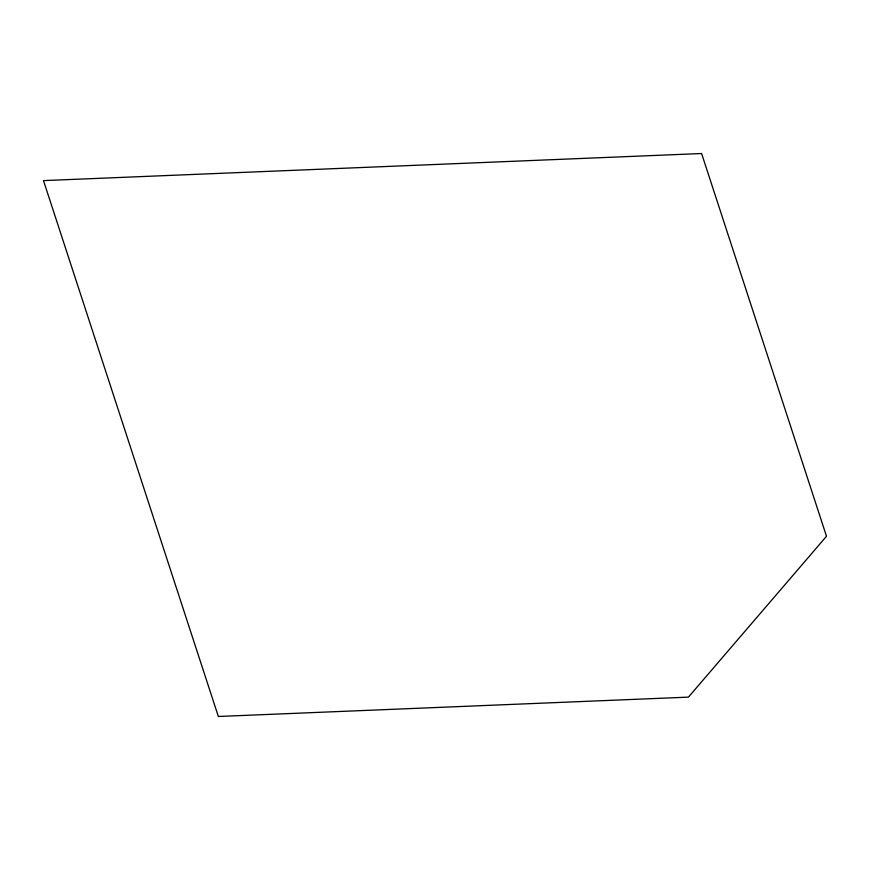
<?xml version="1.0" encoding="UTF-8"?>
<svg xmlns="http://www.w3.org/2000/svg" width="870" height="870" viewBox="0 0 870 870"><rect width="100%" height="100%" fill="white"/><g stroke="black" fill="none" stroke-linecap="round" stroke-linejoin="round"><path stroke-width="1.3" d="M826.5 536.279L688.431 697.131L218.348 716.478L43.5 180.612L701.601 153.522L826.5 536.279"/></g></svg>
